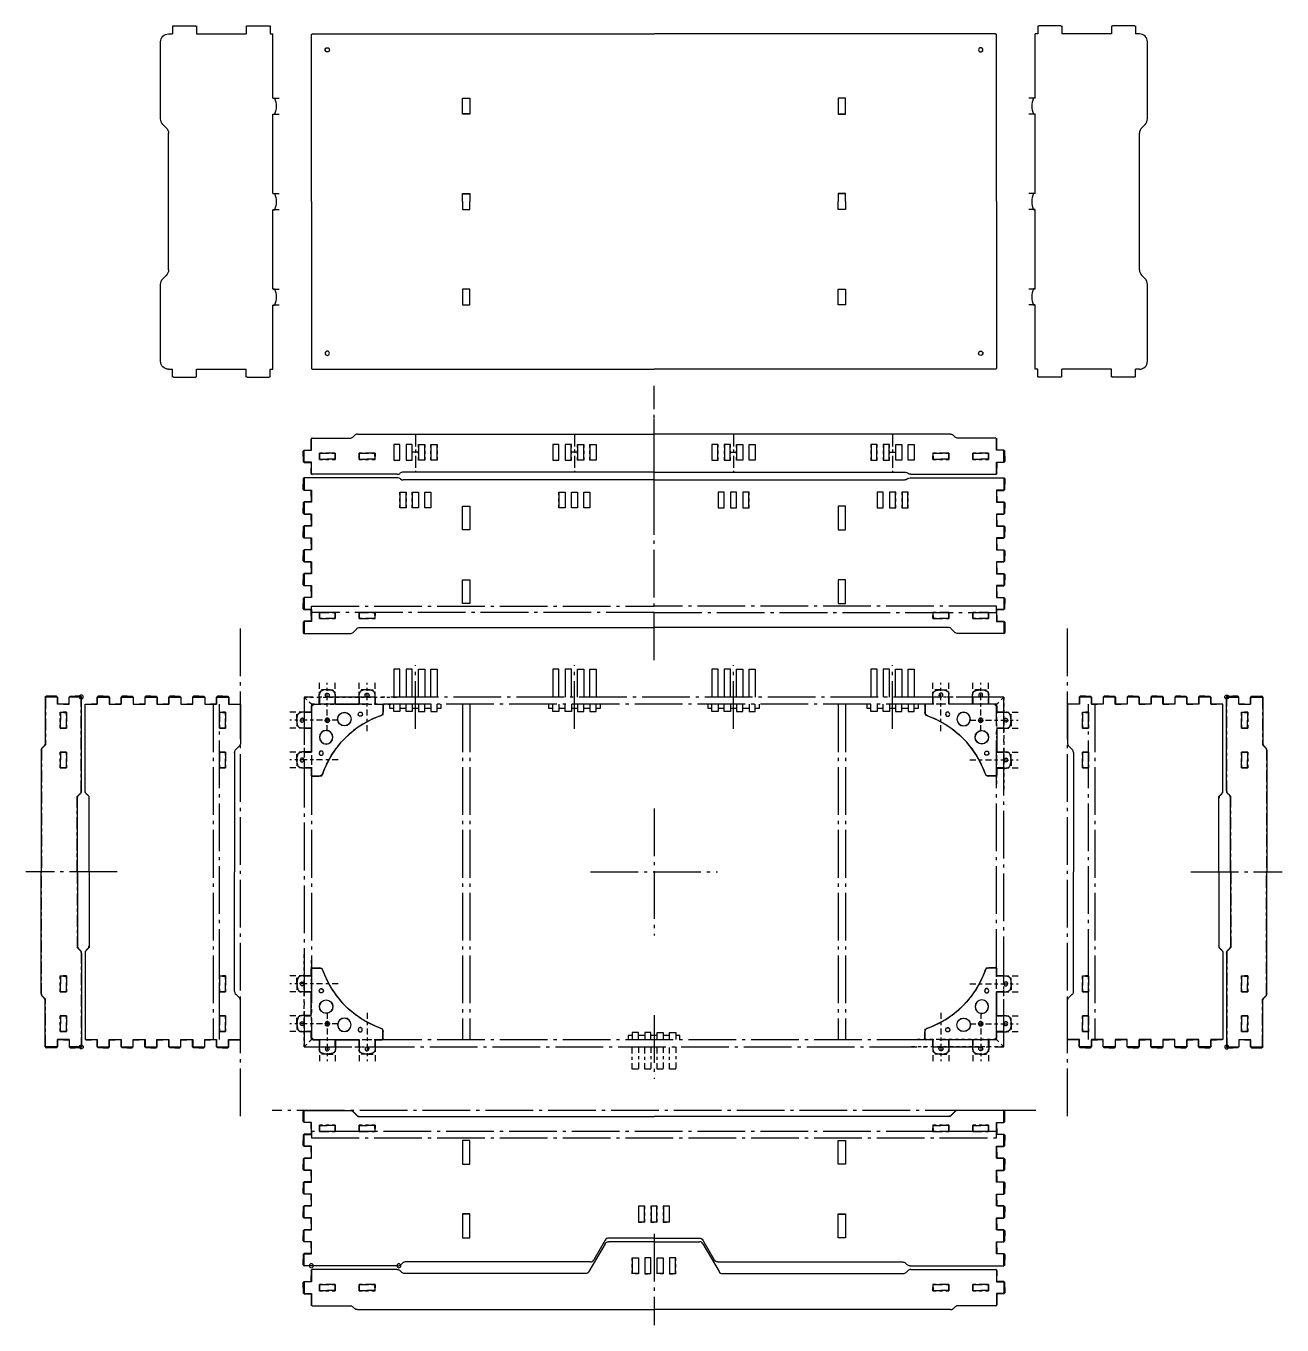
# Model space of a CAD drawing. Header units: inches. Extents: x -248 to 125, y -31 to 166.
# Drawn here: x -162.67 to -123.18, y 88.73 to 129.56 of the extents above; entities that cross this region are included whole.
import ezdxf

# ---------------------------------------------------------------- set-up
doc = ezdxf.new("R2010")
doc.units = ezdxf.units.IN
doc.header["$MEASUREMENT"] = 0
doc.linetypes.add('ACAD_ISO04W100', pattern=[30, 24, -3, 0, -3])
doc.layers.get('Defpoints').update_dxf_attribs({"color": 30})
doc.layers.add('CUT', color=1, linetype='Continuous')

# ---------------------------------------------------------------- blocks, each defined once
blk = doc.blocks.new('HingeHole')
at = {"layer": 'CUT', "ltscale": 0.003906}
for p, q in [((-0.0975, 0.495), (0.0975, 0.495)), ((-0.0925, 0), (-0.0925, 0.5)), ((0.0925, 0.5), (0.0925, 0)), ((0.0975, 0.005), (-0.0975, 0.005))]:
    blk.add_line(p, q, dxfattribs=at)
at = {"layer": 'Defpoints', "linetype": 'ACAD_ISO04W100', "ltscale": 0.003906}
for p, q in [((-0.0975, 0), (-0.0975, 0.5)), ((-0.0975, 0.5), (0.0975, 0.5)), ((0.0975, 0.5), (0.0975, 0)), ((0.0975, 0), (-0.0975, 0))]:
    blk.add_line(p, q, dxfattribs=at)
blk = doc.blocks.new('BraceHole_Quarter')
at = {"layer": 'CUT', "ltscale": 0.003906}
for p, q in [((-0.25, 0.0935), (0, 0.0935)), ((-0.246, 0), (-0.246, 0.0975))]:
    blk.add_line(p, q, dxfattribs=at)
at = {"layer": 'Defpoints', "linetype": 'ACAD_ISO04W100', "ltscale": 0.003906}
for p, q in [((-0.25, -0.0975), (-0.25, 0.0975)), ((-0.25, 0.0975), (0.25, 0.0975)), ((0.25, 0.0975), (0.25, -0.0975)), ((0.25, -0.0975), (-0.25, -0.0975))]:
    blk.add_line(p, q, dxfattribs=at)
blk = doc.blocks.new('BraceHole')
at = {"color": 0}
blk.add_blockref('BraceHole_Quarter', (0, 0), dxfattribs=at)
at = {"color": 0, "xscale": -1}
blk.add_blockref('BraceHole_Quarter', (0, 0), dxfattribs=at)
at = {"color": 0, "xscale": -1, "rotation": 180}
blk.add_blockref('BraceHole_Quarter', (0, 0), dxfattribs=at)
at = {"color": 0, "rotation": 180}
blk.add_blockref('BraceHole_Quarter', (0, 0), dxfattribs=at)
blk = doc.blocks.new('BraceHoles')
at = {"color": 0}
for p in [(0.5, 0), (1.75, 0)]:
    blk.add_blockref('BraceHole', p, dxfattribs=at)
blk = doc.blocks.new('Dovetail_Half')
for p, q in [((-0.25, 0.21375), (-0.25, 0.375)), ((-0.25, 0.21375), (-0.21875, 0.1825)), ((0, 0.1825), (-0.21875, 0.1825)), ((0, 0), (0, 0.1825))]:
    blk.add_line(p, q)
blk = doc.blocks.new('Bottom_Back_Half')
at = {"layer": 'CUT', "ltscale": 0.015625}
for p, q in [((-11.025, 6.229), (-11.025, 6.063)), ((-8.05, 6.26), (-10.994, 6.26)), ((0, 6.198), (-7.884, 6.198))]:
    blk.add_line(p, q, dxfattribs=at)
for points in [[(-5.793, 5.372), (-5.793, 4.628), (-6.017, 4.628), (-6.017, 5.372)], [(-5.793, 3.06), (-5.793, 2.316), (-6.017, 2.316), (-6.017, 3.06)]]:
    blk.add_lwpolyline(points, close=True, dxfattribs=at)
blk.add_lwpolyline([(-11.025, 1.563), (-11.025, 1.401, 0.414214), (-10.994, 1.37), (-9.55, 1.37, 0.198912), (-9.461, 1.407), (-9.347, 1.521, -0.198912), (-9.259, 1.558), (0, 1.558)], format="xyb", dxfattribs=at)
for centre, radius, start, end in [((-10.994, 6.229), 0.0312, 90, 180), ((-8.05, 6.135), 0.125, 48.5904, 90), ((-7.884, 6.323), 0.125, 228.5904, 270)]:
    blk.add_arc(centre, radius, start, end, dxfattribs=at)
at = {"layer": 'Defpoints', "linetype": 'ACAD_ISO04W100', "ltscale": 0.0625}
blk.add_line((0, 0.528), (0, 9.157), dxfattribs=at)
at = {"layer": 'Defpoints', "linetype": 'ACAD_ISO04W100', "ltscale": 0.015625}
for p, q in [((-11, 6.255), (-11, 5.875)), ((-11, 5.875), (-10.77, 5.875)), ((-10.77, 5.875), (-10.77, 5.5)), ((-10.77, 5.5), (-11, 5.5)), ((-11, 5.5), (-11, 5.125)), ((-11, 5.125), (-10.77, 5.125)), ((-10.77, 5.125), (-10.77, 4.75)), ((-10.77, 4.75), (-11, 4.75)), ((-11, 4.75), (-11, 4.375)), ((-11, 4.375), (-10.77, 4.375)), ((-10.77, 4.375), (-10.77, 4)), ((-10.77, 4), (-11, 4)), ((-11, 4), (-11, 3.625)), ((-11, 3.625), (-10.77, 3.625)), ((-10.77, 3.625), (-10.77, 3.25)), ((-10.77, 3.25), (-11, 3.25)), ((-11, 3.25), (-11, 2.875)), ((-11, 2.875), (-10.77, 2.875)), ((-10.77, 2.875), (-10.77, 2.5)), ((-10.77, 2.5), (-11, 2.5)), ((-11, 2.5), (-11, 2.125)), ((-11, 2.125), (-10.77, 2.125)), ((-10.77, 2.125), (-10.77, 1.75)), ((-10.77, 1.75), (-11, 1.75)), ((-11, 1.75), (-11, 1.375))]:
    blk.add_line(p, q, dxfattribs=at)
for points in [[(-5.79, 5.375), (-5.79, 4.625), (-6.02, 4.625), (-6.02, 5.375)], [(-5.79, 3.063), (-5.79, 2.313), (-6.02, 2.313), (-6.02, 3.063)]]:
    blk.add_lwpolyline(points, close=True, dxfattribs=at)
at = {"layer": 'Defpoints', "linetype": 'ACAD_ISO04W100', "ltscale": 0.0625}
blk.add_lwpolyline([(0, 2.035), (-10.77, 2.035), (-10.77, 2.23), (0, 2.23)], dxfattribs=at)
at = {"rotation": 180}
for p in [(-7.89, 5.817), (-7.5, 5.817), (-7.11, 5.817), (-2.89, 5.817), (-2.5, 5.817), (-2.11, 5.817)]:
    blk.add_blockref('HingeHole', p, dxfattribs=at)
blk.add_blockref('BraceHoles', (-10.77, 1.938))
at = {"layer": 'CUT'}
for p in [(-10.775, 5.688), (-10.775, 4.938), (-10.775, 4.188), (-10.775, 3.438), (-10.775, 2.688), (-10.775, 1.938)]:
    blk.add_blockref('Dovetail_Half', p, dxfattribs=at)
at = {"layer": 'CUT', "xscale": -1, "rotation": 180}
for p in [(-10.775, 5.688), (-10.775, 4.938), (-10.775, 4.188), (-10.775, 3.438), (-10.775, 2.688), (-10.775, 1.938)]:
    blk.add_blockref('Dovetail_Half', p, dxfattribs=at)
blk = doc.blocks.new('Bottom_Back_Full')
blk.add_blockref('Bottom_Back_Half', (0, -1.375))
at = {"xscale": -1}
blk.add_blockref('Bottom_Back_Half', (0, -1.375), dxfattribs=at)
blk = doc.blocks.new('Dovetail_Out_Half')
for p, q in [((-0.01, 0.16125), (0.02125, 0.1925)), ((-0.01, 0), (-0.01, 0.16125)), ((0.02125, 0.1925), (0.24, 0.1925)), ((0.24, 0.1925), (0.24, 0.375))]:
    blk.add_line(p, q)
blk = doc.blocks.new('Lid_Top_Back_Half')
at = {"layer": 'CUT'}
for p, q in [((8.07, 0.005), (10.744, 0.005)), ((0, -0.058), (7.904, -0.058)), ((10.775, -0.026), (10.775, -0.188)), ((9.465, -1.167), (9.414, -1.218)), ((10.744, -1.13), (9.554, -1.13)), ((10.775, -0.938), (10.775, -1.099)), ((9.325, -1.255), (0, -1.255))]:
    blk.add_line(p, q, dxfattribs=at)
for centre, radius, start, end in [((8.07, -0.12), 0.125, 90, 131.4096), ((10.744, -0.026), 0.0312, 0, 90), ((7.904, 0.067), 0.125, 270, 311.4096), ((9.325, -1.13), 0.125, 270, 315), ((9.554, -1.255), 0.125, 90, 135), ((10.744, -1.099), 0.0312, 270, 0)]:
    blk.add_arc(centre, radius, start, end, dxfattribs=at)
at = {"layer": 'Defpoints', "linetype": 'ACAD_ISO04W100', "ltscale": 0.0625}
blk.add_line((0, 1.128), (0, -1.738), dxfattribs=at)
at = {"layer": 'Defpoints', "linetype": 'ACAD_ISO04W100', "ltscale": 0.015625}
for p, q in [((2.5, -1.25), (2.5, -0.063)), ((7.5, -1.25), (7.5, -0.063)), ((10.77, 0), (10.77, -0.375)), ((10.77, -0.375), (11, -0.375)), ((11, -0.375), (11, -0.75)), ((2.403, -0.687), (2.598, -0.687)), ((7.403, -0.687), (7.598, -0.687)), ((11, -0.75), (10.77, -0.75)), ((10.77, -0.75), (10.77, -1.125))]:
    blk.add_line(p, q, dxfattribs=at)
at = {"rotation": 180}
for p in [(1.915, -0.437), (2.305, -0.437), (6.915, -0.437), (7.305, -0.437)]:
    blk.add_blockref('HingeHole', p, dxfattribs=at)
at = {"xscale": -1, "rotation": 180}
for p in [(2.695, -0.437), (3.085, -0.437), (7.695, -0.437), (8.085, -0.437)]:
    blk.add_blockref('HingeHole', p, dxfattribs=at)
at = {"xscale": -1}
blk.add_blockref('BraceHoles', (10.77, -0.563), dxfattribs=at)
at = {"layer": 'CUT', "xscale": -1}
blk.add_blockref('Dovetail_Out_Half', (11.015, -0.563), dxfattribs=at)
at = {"layer": 'CUT', "rotation": 180}
blk.add_blockref('Dovetail_Out_Half', (11.015, -0.563), dxfattribs=at)
blk = doc.blocks.new('Lid_Top_Back')
at = {"xscale": -1}
blk.add_blockref('Lid_Top_Back_Half', (0, 0), dxfattribs=at)
blk.add_blockref('Lid_Top_Back_Half', (0, 0))
blk = doc.blocks.new('Hinge_Plan')
at = {"layer": 'Defpoints', "linetype": 'ACAD_ISO04W100', "ltscale": 0.0625}
blk.add_line((0, -1), (0, 1), dxfattribs=at)
at = {"layer": 'Defpoints'}
for p, q in [((-0.812, -0.23), (-0.812, -0.355)), ((-0.812, -0.355), (-0.683, -0.355)), ((-0.488, -0.355), (-0.293, -0.355)), ((-0.098, -0.355), (0.097, -0.355)), ((0.292, -0.355), (0.487, -0.355)), ((0.682, -0.355), (0.813, -0.355)), ((0.813, -0.355), (0.813, -0.23))]:
    blk.add_line(p, q, dxfattribs=at)
for points in [[(-0.488, 0), (-0.488, 0.873), (-0.683, 0.873), (-0.683, 0)], [(-0.098, 0), (-0.098, 0.873), (-0.293, 0.873), (-0.293, 0)], [(0.097, 0), (0.097, 0.873), (0.292, 0.873), (0.292, 0)], [(0.487, 0), (0.487, 0.873), (0.682, 0.873), (0.682, 0)], [(-0.488, -0.23), (-0.488, -0.455), (-0.683, -0.455), (-0.683, -0.23)], [(-0.098, -0.23), (-0.098, -0.455), (-0.293, -0.455), (-0.293, -0.23)], [(0.097, -0.23), (0.097, -0.455), (0.292, -0.455), (0.292, -0.23)], [(0.487, -0.23), (0.487, -0.455), (0.682, -0.455), (0.682, -0.23)]]:
    blk.add_lwpolyline(points, dxfattribs=at)
blk = doc.blocks.new('Clasp_Plan')
at = {"layer": 'Defpoints', "linetype": 'ACAD_ISO04W100', "ltscale": 0.0625}
blk.add_line((0, 1), (0, -1), dxfattribs=at)
at = {"layer": 'Defpoints'}
for p, q in [((-0.683, 0.355), (-0.813, 0.355)), ((-0.813, 0.355), (-0.813, 0.23)), ((-0.293, 0.355), (-0.488, 0.355)), ((0.097, 0.355), (-0.098, 0.355)), ((0.487, 0.355), (0.292, 0.355)), ((0.812, 0.355), (0.682, 0.355)), ((0.812, 0.23), (0.812, 0.355))]:
    blk.add_line(p, q, dxfattribs=at)
for points in [[(-0.488, 0.23), (-0.488, 0.455), (-0.683, 0.455), (-0.683, 0.23)], [(-0.098, 0.23), (-0.098, 0.455), (-0.293, 0.455), (-0.293, 0.23)], [(0.097, 0.23), (0.097, 0.455), (0.292, 0.455), (0.292, 0.23)], [(0.487, 0.23), (0.487, 0.455), (0.682, 0.455), (0.682, 0.23)]]:
    blk.add_lwpolyline(points, dxfattribs=at)
at = {"layer": 'Defpoints', "linetype": 'ACAD_ISO04W100', "ltscale": 0.007812}
for points in [[(-0.488, 0), (-0.488, -0.695), (-0.683, -0.695), (-0.683, 0)], [(-0.098, 0), (-0.098, -0.695), (-0.293, -0.695), (-0.293, 0)], [(0.292, 0), (0.292, -0.695), (0.097, -0.695), (0.097, 0)], [(0.682, 0), (0.682, -0.695), (0.487, -0.695), (0.487, 0)]]:
    blk.add_lwpolyline(points, dxfattribs=at)
blk = doc.blocks.new('BoxOutline')
at = {"layer": 'Defpoints', "linetype": 'ACAD_ISO04W100', "ltscale": 0.0625}
for p, q in [((-17.02, -0.23), (-17.02, -10.77)), ((-16.79, -0.23), (-16.79, -10.77)), ((-5.21, -0.23), (-5.21, -10.77)), ((-4.98, -0.23), (-4.98, -10.77)), ((-11, -3.5), (-11, -7.5)), ((-13, -5.5), (-9, -5.5))]:
    blk.add_line(p, q, dxfattribs=at)
for points in [[(-22, -11), (0, -11), (0, 0), (-22, 0)], [(-21.77, -10.77), (-0.23, -10.77), (-0.23, -0.23), (-21.77, -0.23)]]:
    blk.add_lwpolyline(points, close=True, dxfattribs=at)
for name, p in [('Hinge_Plan', (-18.5, 0)), ('Hinge_Plan', (-13.5, 0)), ('Hinge_Plan', (-8.5, 0)), ('Hinge_Plan', (-3.5, 0)), ('Clasp_Plan', (-11, -11))]:
    blk.add_blockref(name, p)
blk = doc.blocks.new('Bottom_Front_Half')
at = {"layer": 'CUT', "ltscale": 0.015625}
for p, q in [((1.533, 4.073), (1.894, 4.698)), ((2.002, 4.76), (7.821, 4.76)), ((7.91, 4.797), (7.961, 4.848)), ((8.05, 4.885), (10.994, 4.885)), ((11.025, 4.854), (11.025, 4.688)), ((0, 4.01), (1.425, 4.01))]:
    blk.add_line(p, q, dxfattribs=at)
for points in [[(5.793, 3.997), (5.793, 3.253), (6.017, 3.253), (6.017, 3.997)], [(5.793, 1.685), (5.793, 0.941), (6.017, 0.941), (6.017, 1.685)]]:
    blk.add_lwpolyline(points, close=True, dxfattribs=at)
blk.add_lwpolyline([(11.025, 0.188), (11.025, 0.026, -0.414214), (10.994, -0.005), (9.55, -0.005, -0.198912), (9.461, 0.032), (9.347, 0.146, 0.198912), (9.259, 0.183), (0, 0.183)], format="xyb", dxfattribs=at)
for centre, radius, start, end in [((2.002, 4.635), 0.125, 90, 150), ((7.821, 4.885), 0.125, 270, 315), ((8.05, 4.76), 0.125, 90, 135), ((10.994, 4.854), 0.0312, 0, 90), ((1.425, 4.135), 0.125, 270, 330)]:
    blk.add_arc(centre, radius, start, end, dxfattribs=at)
at = {"layer": 'Defpoints', "linetype": 'ACAD_ISO04W100', "ltscale": 0.015625}
for p, q in [((11, 4.5), (10.77, 4.5)), ((10.77, 4.5), (10.77, 4.125)), ((11, 4.88), (11, 4.5)), ((10.77, 4.125), (11, 4.125)), ((11, 4.125), (11, 3.75)), ((11, 3.75), (10.77, 3.75)), ((10.77, 3.75), (10.77, 3.375)), ((10.77, 3.375), (11, 3.375)), ((11, 3.375), (11, 3)), ((11, 3), (10.77, 3)), ((10.77, 3), (10.77, 2.625)), ((10.77, 2.625), (11, 2.625)), ((11, 2.625), (11, 2.25)), ((11, 2.25), (10.77, 2.25)), ((10.77, 2.25), (10.77, 1.875)), ((10.77, 1.875), (11, 1.875)), ((11, 1.875), (11, 1.5)), ((11, 1.5), (10.77, 1.5)), ((10.77, 1.5), (10.77, 1.125)), ((10.77, 1.125), (11, 1.125)), ((11, 1.125), (11, 0.75)), ((11, 0.75), (10.77, 0.75)), ((10.77, 0.75), (10.77, 0.375)), ((9.312, 0.188), (0, 0.188)), ((9.5, 0), (9.312, 0.188)), ((11, 0), (9.5, 0)), ((10.77, 0.375), (11, 0.375)), ((11, 0.375), (11, 0))]:
    blk.add_line(p, q, dxfattribs=at)
for points in [[(5.79, 4), (5.79, 3.25), (6.02, 3.25), (6.02, 4)], [(5.79, 1.688), (5.79, 0.938), (6.02, 0.938), (6.02, 1.688)]]:
    blk.add_lwpolyline(points, close=True, dxfattribs=at)
at = {"xscale": -1}
blk.add_blockref('BraceHoles', (10.77, 0.562), dxfattribs=at)
at = {"layer": 'CUT', "xscale": -1}
for p in [(10.775, 4.313), (10.775, 3.563), (10.775, 2.813), (10.775, 2.063), (10.775, 1.313), (10.775, 0.562)]:
    blk.add_blockref('Dovetail_Half', p, dxfattribs=at)
at = {"layer": 'CUT', "rotation": 180}
for p in [(10.775, 4.313), (10.775, 3.563), (10.775, 2.813), (10.775, 2.063), (10.775, 1.313), (10.775, 0.562)]:
    blk.add_blockref('Dovetail_Half', p, dxfattribs=at)
blk = doc.blocks.new('Bottom_Front_Full')
at = {"layer": 'Defpoints'}
for centre in [(-10.77, 4.88), (-8.02, 4.88)]:
    blk.add_circle(centre, 0.0625, dxfattribs=at)
at = {"xscale": -1}
blk.add_blockref('Bottom_Front_Half', (0, 0), dxfattribs=at)
for name, p in [('Bottom_Front_Half', (0, 0)), ('HingeHole', (-0.39, 3.005)), ('HingeHole', (0, 3.005)), ('HingeHole', (0.39, 3.005))]:
    blk.add_blockref(name, p)
blk = doc.blocks.new('Lid_Front_Half')
at = {"layer": 'CUT'}
for p, q in [((-9.325, 0.005), (0, 0.005)), ((-10.775, -0.313), (-10.775, -0.151)), ((-10.744, -0.12), (-9.554, -0.12)), ((-9.465, -0.083), (-9.414, -0.032)), ((-10.775, -1.224), (-10.775, -1.062)), ((-7.93, -1.167), (-7.981, -1.218)), ((-2.152, -1.13), (-7.841, -1.13)), ((-1.539, -2.068), (-2.044, -1.193)), ((-8.07, -1.255), (-10.744, -1.255)), ((0, -2.13), (-1.431, -2.13))]:
    blk.add_line(p, q, dxfattribs=at)
for centre, radius, start, end in [((-9.325, -0.12), 0.125, 90, 135), ((-10.744, -0.151), 0.0312, 90, 180), ((-9.554, 0.005), 0.125, 270, 315), ((-10.744, -1.224), 0.0312, 180, 270), ((-8.07, -1.13), 0.125, 270, 315), ((-7.841, -1.255), 0.125, 90, 135), ((-2.152, -1.255), 0.125, 30, 90), ((-1.431, -2.005), 0.125, 210, 270)]:
    blk.add_arc(centre, radius, start, end, dxfattribs=at)
at = {"layer": 'Defpoints', "linetype": 'ACAD_ISO04W100', "ltscale": 0.0625}
blk.add_line((0, -2.378), (0, 0.488), dxfattribs=at)
at = {"layer": 'Defpoints', "linetype": 'ACAD_ISO04W100', "ltscale": 0.015625}
for p, q in [((-10.77, -0.5), (-10.77, -0.125)), ((-11, -0.875), (-11, -0.5)), ((-11, -0.5), (-10.77, -0.5)), ((-10.77, -0.875), (-11, -0.875)), ((-10.77, -1.25), (-10.77, -0.875))]:
    blk.add_line(p, q, dxfattribs=at)
at = {"xscale": -1, "rotation": 180}
for name, p in [('BraceHoles', (-10.77, -0.688)), ('HingeHole', (-0.585, -1.125))]:
    blk.add_blockref(name, p, dxfattribs=at)
at = {"rotation": 180}
blk.add_blockref('HingeHole', (-0.195, -1.125), dxfattribs=at)
at = {"layer": 'CUT'}
blk.add_blockref('Dovetail_Out_Half', (-11.015, -0.688), dxfattribs=at)
at = {"layer": 'CUT', "xscale": -1, "rotation": 180}
blk.add_blockref('Dovetail_Out_Half', (-11.015, -0.688), dxfattribs=at)
blk = doc.blocks.new('Lid_Top_Front')
blk.add_blockref('Lid_Front_Half', (0, 1.25))
at = {"xscale": -1}
blk.add_blockref('Lid_Front_Half', (0, 1.25), dxfattribs=at)
blk = doc.blocks.new('Bracket_V2')
at = {"layer": 'CUT'}
for p, q in [((-0.387, 0.451), (-0.419, 0.419)), ((-0.387, 0.451), (-0.2, 0.451)), ((-0.2, 0.451), (-0.2, 0.761)), ((0.306, 0.451), (0.306, 0.761)), ((0.311, 0.451), (1.05, 0.451)), ((1.05, 0.451), (1.05, 0.75)), ((1.551, 0.451), (1.777, 0.451)), ((1.556, 0.451), (1.556, 0.75)), ((1.808, 0.419), (1.808, 0.262)), ((1.808, 0.419), (1.808, 0.202))]:
    blk.add_line(p, q, dxfattribs=at)
for points in [[(0.306, 0.759, 0.323158), (0.221, 0.878, 0.161655), (-0.114, 0.878, 0.323158), (-0.2, 0.759)], [(1.556, 0.759, 0.323158), (1.471, 0.878, 0.161655), (1.136, 0.878, 0.323158), (1.05, 0.759)]]:
    blk.add_lwpolyline(points, format="xyb", dxfattribs=at)
at = {"layer": 'CUT', "ltscale": 0.003906}
for centre in [(0.053, 0.739), (1.303, 0.739)]:
    blk.add_circle(centre, 0.0595, dxfattribs=at)
at = {"layer": 'CUT'}
for centre, radius in [((0.053, -0.053), 0.0645), ((0.589, -0.017), 0.209), ((1.089, 0.137), 0.0645)]:
    blk.add_circle(centre, radius, dxfattribs=at)
for centre, radius, start, end in [((1.777, 0.419), 0.0312, 0, 90), ((2.735, -2.735), 2.995, 109.7047, 135), ((1.683, 0.202), 0.125, 289.7047, 360)]:
    blk.add_arc(centre, radius, start, end, dxfattribs=at)
at = {"layer": 'Defpoints', "linetype": 'ACAD_ISO04W100', "ltscale": 0.007812}
for p, q in [((-0.197, 0.447), (-0.197, 1.125)), ((0.053, 0.902), (-0.15, 0.902)), ((0.053, -0.393), (0.053, 1.125)), ((0.053, 0.902), (0.256, 0.902)), ((0.303, 0.447), (0.303, 1.125)), ((1.053, 0.447), (1.053, 1.125)), ((1.303, 0.902), (1.1, 0.902)), ((1.303, -0.393), (1.303, 1.125)), ((1.303, 0.902), (1.506, 0.902)), ((1.553, 0.447), (1.553, 1.125))]:
    blk.add_line(p, q, dxfattribs=at)
at = {"layer": 'Defpoints', "linetype": 'ACAD_ISO04W100', "ltscale": 0.003906}
for p, q in [((-0.677, 0.677), (2.24, 0.677)), ((-0.447, 0.447), (-0.677, 0.677)), ((-0.447, 0.447), (2.146, 0.447))]:
    blk.add_line(p, q, dxfattribs=at)
at = {"layer": 'Defpoints'}
for p, q in [((-0.384, 0.447), (-0.415, 0.415)), ((-0.197, 0.677), (-0.197, 0.447)), ((0.303, 0.677), (0.303, 0.447)), ((1.053, 0.677), (1.053, 0.447)), ((1.553, 0.677), (1.553, 0.447)), ((1.803, 0.447), (1.803, 0.116))]:
    blk.add_line(p, q, dxfattribs=at)
at = {"layer": 'Defpoints', "linetype": 'ACAD_ISO04W100', "ltscale": 0.007812}
for points in [[(0.303, 0.759, 0.323158), (0.22, 0.875, 0.161655), (-0.113, 0.875, 0.323158), (-0.197, 0.759, 0.323158)], [(1.553, 0.759, 0.323158), (1.47, 0.875, 0.161655), (1.137, 0.875, 0.323158), (1.053, 0.759, 0.323158)]]:
    blk.add_lwpolyline(points, format="xyb", dxfattribs=at)
at = {"layer": 'Defpoints', "linetype": 'ACAD_ISO04W100', "ltscale": 0.003906}
for centre in [(0.053, 0.739), (1.303, 0.739)]:
    blk.add_circle(centre, 0.0625, dxfattribs=at)
at = {"layer": 'Defpoints', "linetype": 'ACAD_ISO04W100', "ltscale": 0.007812}
for centre in [(0.053, -0.053), (1.089, 0.137)]:
    blk.add_circle(centre, 0.0675, dxfattribs=at)
at = {"layer": 'Defpoints'}
blk.add_circle((0.589, -0.017), 0.214, dxfattribs=at)
blk.add_arc((2.735, -2.735), 3, 108.099, 135, dxfattribs=at)
blk = doc.blocks.new('Bracket_V2_both')
at = {"xscale": -1}
blk.add_blockref('Bracket_V2', (-0.447, -0.447), dxfattribs=at)
at = {"rotation": 270}
blk.add_blockref('Bracket_V2', (-0.447, -0.447), dxfattribs=at)
blk = doc.blocks.new('BottomPlate_V2_Quarter')
at = {"layer": 'CUT'}
blk.add_lwpolyline([(-0.966, -1.279), (-0.966, 3.96, -0.414214), (-0.934, 3.991), (9.804, 3.991)], format="xyb", dxfattribs=at)
blk.add_lwpolyline([(4.011, 1.474), (3.787, 1.474), (3.787, 1.968), (4.011, 1.968)], close=True, dxfattribs=at)
blk.add_lwpolyline([(3.787, -1.279), (3.787, -1.032), (4.011, -1.032), (4.011, -1.279)], dxfattribs=at)
blk.add_circle((-0.466, 3.491), 0.0645, dxfattribs=at)
at = {"layer": 'Defpoints'}
blk.add_lwpolyline([(4.014, 1.471), (3.784, 1.471), (3.784, 1.971), (4.014, 1.971)], close=True, dxfattribs=at)
blk.add_lwpolyline([(3.784, -1.279), (3.784, -1.029), (4.014, -1.029), (4.014, -1.279)], dxfattribs=at)
blk.add_circle((-0.466, 3.491), 0.0675, dxfattribs=at)
blk = doc.blocks.new('BottomPlate_V2')
blk.add_blockref('BottomPlate_V2_Quarter', (-9.804, 1.279))
at = {"xscale": -1}
blk.add_blockref('BottomPlate_V2_Quarter', (9.804, 1.279), dxfattribs=at)
at = {"xscale": -1, "rotation": 180}
blk.add_blockref('BottomPlate_V2_Quarter', (-9.804, -1.279), dxfattribs=at)
at = {"rotation": 180}
blk.add_blockref('BottomPlate_V2_Quarter', (9.804, -1.279), dxfattribs=at)
blk = doc.blocks.new('Bottom_Side_Half')
at = {"layer": 'CUT', "ltscale": 0.015625}
for p, q in [((-5.275, 1.735), (-5.275, 1.569)), ((-2.55, 1.766), (-5.244, 1.766)), ((-2.41, 1.678), (-2.461, 1.73)), ((0, 1.641), (-2.321, 1.641)), ((-5.275, -2.931), (-5.275, -3.093)), ((-5.244, -3.124), (-4.05, -3.124)), ((-3.961, -3.087), (-3.847, -2.973)), ((-3.759, -2.936), (0, -2.936))]:
    blk.add_line(p, q, dxfattribs=at)
for centre, radius, start, end in [((-5.244, 1.735), 0.0312, 90, 180), ((-2.55, 1.641), 0.125, 45, 90), ((-2.321, 1.766), 0.125, 225, 270), ((-5.244, -3.093), 0.0312, 180, 270), ((-4.05, -2.999), 0.125, 270, 315), ((-3.759, -3.061), 0.125, 90, 135)]:
    blk.add_arc(centre, radius, start, end, dxfattribs=at)
at = {"layer": 'Defpoints', "linetype": 'ACAD_ISO04W100', "ltscale": 0.015625}
for p, q in [((-2.5, 1.761), (-5.27, 1.761)), ((-2.375, 1.636), (-2.5, 1.761)), ((0, 1.636), (-2.375, 1.636))]:
    blk.add_line(p, q, dxfattribs=at)
blk.add_lwpolyline([(-5.27, 1.761), (-5.27, 1.381), (-5.5, 1.381), (-5.5, 1.006), (-5.27, 1.006), (-5.27, 0.631), (-5.5, 0.631), (-5.5, 0.256), (-5.27, 0.256), (-5.27, -0.119), (-5.5, -0.119), (-5.5, -0.494), (-5.27, -0.494), (-5.27, -0.869), (-5.5, -0.869), (-5.5, -1.244), (-5.27, -1.244), (-5.27, -1.619), (-5.5, -1.619), (-5.5, -1.994), (-5.27, -1.994), (-5.27, -2.369), (-5.5, -2.369), (-5.5, -2.744), (-5.27, -2.744), (-5.27, -3.119)], dxfattribs=at)
blk.add_blockref('BraceHoles', (-5.27, -2.556))
at = {"layer": 'CUT'}
for p in [(-5.515, 1.194), (-5.515, 0.444), (-5.515, -0.306), (-5.515, -1.056), (-5.515, -1.806), (-5.515, -2.556)]:
    blk.add_blockref('Dovetail_Out_Half', p, dxfattribs=at)
at = {"layer": 'CUT', "xscale": -1, "rotation": 180}
for p in [(-5.515, 1.194), (-5.515, 0.444), (-5.515, -0.306), (-5.515, -1.056), (-5.515, -1.806), (-5.515, -2.556)]:
    blk.add_blockref('Dovetail_Out_Half', p, dxfattribs=at)
blk = doc.blocks.new('Bottom_Side_Full')
at = {"color": 1}
blk.add_blockref('Bottom_Side_Half', (0, 0), dxfattribs=at)
at = {"color": 1, "xscale": -1}
blk.add_blockref('Bottom_Side_Half', (0, 0), dxfattribs=at)
blk = doc.blocks.new('Lid_Side_Half')
at = {"layer": 'CUT'}
for p, q in [((-2.787, 2.55), (-2.787, 5.494)), ((-2.756, 5.525), (-2.595, 5.525)), ((-1.845, 5.525), (-1.684, 5.525)), ((-1.652, 5.494), (-1.652, 4.054)), ((-1.616, 3.965), (-1.564, 3.914)), ((-1.527, 3.825), (-1.527, 0)), ((-2.699, 2.41), (-2.751, 2.461)), ((-2.662, 0), (-2.662, 2.321))]:
    blk.add_line(p, q, dxfattribs=at)
for centre, radius, start, end in [((-2.756, 5.494), 0.0312, 90, 180), ((-1.684, 5.494), 0.0312, 0, 90), ((-1.527, 4.054), 0.125, 180, 225), ((-1.652, 3.825), 0.125, 0, 45), ((-2.662, 2.55), 0.125, 180, 225), ((-2.787, 2.321), 0.125, 0, 45)]:
    blk.add_arc(centre, radius, start, end, dxfattribs=at)
at = {"layer": 'Defpoints', "linetype": 'ACAD_ISO04W100', "ltscale": 0.015625}
for p, q in [((-2.782, 2.5), (-2.782, 5.5)), ((-2.782, 5.5), (-2.407, 5.5)), ((-2.407, 5.27), (-2.407, 5.5)), ((-2.032, 5.5), (-2.032, 5.27)), ((-2.032, 5.5), (-1.657, 5.5)), ((-1.657, 5.5), (-1.657, 4)), ((-2.407, 5.27), (-2.032, 5.27)), ((-1.657, 4), (-1.532, 3.875)), ((-1.532, 3.875), (-1.532, 0)), ((-2.657, 2.375), (-2.782, 2.5)), ((-2.657, 0), (-2.657, 2.375))]:
    blk.add_line(p, q, dxfattribs=at)
at = {"layer": 'Defpoints', "linetype": 'ACAD_ISO04W100', "ltscale": 0.0625}
blk.add_line((-3.911, 0), (-1.045, 0), dxfattribs=at)
at = {"layer": 'Defpoints'}
blk.add_circle((-2.782, 5.5), 0.0625, dxfattribs=at)
at = {"xscale": -1, "rotation": 90}
blk.add_blockref('BraceHoles', (-2.22, 5.27), dxfattribs=at)
at = {"layer": 'CUT', "xscale": -1, "rotation": 90}
blk.add_blockref('Dovetail_Half', (-2.22, 5.275), dxfattribs=at)
at = {"layer": 'CUT', "rotation": 270}
blk.add_blockref('Dovetail_Half', (-2.22, 5.275), dxfattribs=at)
blk = doc.blocks.new('Lid_Side')
blk.add_blockref('Lid_Side_Half', (0, 0))
at = {"xscale": -1, "rotation": 180}
blk.add_blockref('Lid_Side_Half', (0, 0), dxfattribs=at)
blk = doc.blocks.new('DividerTab')
for p, q in [((-2.729, 0), (-5.145, 0)), ((4.895, 0), (2.479, 0)), ((-5.645, -0.405), (-5.614, -0.373)), ((-5.645, -0.405), (-5.645, -1.102)), ((-5.614, -0.373), (-5.395, -0.373)), ((-5.395, -0.25), (-5.395, -0.373)), ((-2.552, -0.073), (-2.448, -0.177)), ((2.021, -0.25), (-2.271, -0.25)), ((2.302, -0.073), (2.198, -0.177)), ((5.145, -0.25), (5.145, -0.373)), ((5.364, -0.373), (5.145, -0.373)), ((5.395, -0.405), (5.364, -0.373)), ((5.395, -0.405), (5.395, -1.102)), ((-5.614, -1.133), (-5.645, -1.102)), ((-5.614, -1.133), (-5.395, -1.133)), ((-5.395, -1.133), (-5.395, -2.686)), ((5.145, -1.133), (5.145, -2.686)), ((5.364, -1.133), (5.145, -1.133)), ((5.364, -1.133), (5.395, -1.102)), ((-5.645, -2.717), (-5.614, -2.686)), ((-5.645, -2.717), (-5.645, -3.415)), ((-5.614, -2.686), (-5.395, -2.686)), ((5.364, -2.686), (5.145, -2.686)), ((5.395, -2.717), (5.364, -2.686)), ((5.395, -2.717), (5.395, -3.415)), ((-5.614, -3.446), (-5.645, -3.415)), ((-5.614, -3.446), (-5.395, -3.446)), ((-5.395, -3.446), (-5.395, -3.528)), ((-3.38, -3.528), (-5.395, -3.528)), ((-3.38, -3.528), (-3.38, -3.581)), ((-0.38, -3.528), (-2.87, -3.528)), ((-2.87, -3.528), (-2.87, -3.581)), ((-0.38, -3.528), (-0.38, -3.581)), ((2.62, -3.528), (0.13, -3.528)), ((0.13, -3.528), (0.13, -3.581)), ((2.62, -3.528), (2.62, -3.581)), ((5.145, -3.528), (3.13, -3.528)), ((3.13, -3.528), (3.13, -3.581)), ((5.145, -3.446), (5.145, -3.528)), ((5.364, -3.446), (5.145, -3.446)), ((5.364, -3.446), (5.395, -3.415))]:
    blk.add_line(p, q)
for centre, radius, start, end in [((-5.145, -0.25), 0.25, 90, 180), ((-2.729, -0.25), 0.25, 45, 90), ((2.479, -0.25), 0.25, 90, 135), ((4.895, -0.25), 0.25, 0, 90), ((-2.271, 0), 0.25, 225, 270), ((2.021, 0), 0.25, 270, 315), ((-3.125, -2.953), 0.679, 247.9425, 292.082), ((-0.125, -2.953), 0.679, 247.9425, 292.082), ((2.875, -2.953), 0.679, 247.9425, 292.082)]:
    blk.add_arc(centre, radius, start, end)
at = {"layer": 'Defpoints'}
for p, q in [((-5.645, -0.378), (-5.395, -0.378)), ((5.395, -0.378), (5.145, -0.378)), ((-5.645, -1.128), (-5.395, -1.128)), ((5.395, -1.128), (5.145, -1.128)), ((-5.645, -2.691), (-5.395, -2.691)), ((5.395, -2.691), (5.145, -2.691)), ((-5.645, -3.441), (-5.395, -3.441)), ((-3.375, -3.528), (-3.375, -3.728)), ((-2.875, -3.528), (-2.875, -3.728)), ((-0.375, -3.528), (-0.375, -3.728)), ((0.125, -3.528), (0.125, -3.728)), ((2.625, -3.528), (2.625, -3.728)), ((3.125, -3.528), (3.125, -3.728)), ((5.395, -3.441), (5.145, -3.441))]:
    blk.add_line(p, q, dxfattribs=at)

msp = doc.modelspace()

# ---------------------------------------------------------------- linework, layer by layer
at = {"layer": 'Defpoints', "linetype": 'ACAD_ISO04W100', "ltscale": 0.0625}
for p, q in [((-155.92601, 95.29629), (-155.92601, 110.64452)), ((-129.92601, 95.29629), (-129.92601, 110.64452)), ((-130.92601, 95.47041), (-154.92601, 95.47041))]:
    msp.add_line(p, q, dxfattribs=at)
for points in [[(-156.78101, 108.24041), (-156.78101, 97.70041)], [(-156.58601, 97.70041), (-156.58601, 108.24041)], [(-129.26601, 97.70041), (-129.26601, 108.24041)], [(-129.07101, 108.24041), (-129.07101, 97.70041)]]:
    msp.add_lwpolyline(points, dxfattribs=at)
msp.add_lwpolyline([(-132.15601, 94.81041), (-153.69601, 94.81041), (-153.69601, 94.61541), (-132.15601, 94.61541)], close=True, dxfattribs=at)

# ---------------------------------------------------------------- block references
for name, p in [('BottomPlate_V2', (-142.92601, 124.04488)), ('BoxOutline', (-131.92601, 108.47041))]:
    msp.add_blockref(name, p)
for p, rotation in [((-153.69601, 108.24041), 90), ((-132.15601, 97.70041), 270)]:
    msp.add_blockref('Bracket_V2_both', p, dxfattribs=dict(rotation=rotation))
at = {"xscale": -1}
for p, rotation in [((-132.15601, 108.24041), 270), ((-153.69601, 97.70041), 90)]:
    msp.add_blockref('Bracket_V2_both', p, dxfattribs=dict(at, rotation=rotation))
at = {"layer": 'CUT', "xscale": -1}
for name, p, rotation in [('DividerTab', (-158.43686, 123.91988), 90), ('Bottom_Side_Full', (-159.04489, 102.97041), 90), ('Lid_Side', (-122.13867, 102.97041), 180), ('Bottom_Front_Full', (-142.92601, 95.47041), 180), ('Lid_Top_Front', (-142.92601, 90.46541), 180)]:
    msp.add_blockref(name, p, dxfattribs=dict(at, rotation=rotation))
at = {"layer": 'CUT'}
for name, p, rotation in [('DividerTab', (-127.41516, 123.91988), 270), ('Lid_Top_Back', (-142.92601, 115.47541), 180), ('Lid_Side', (-163.71335, 102.97041), 180), ('Bottom_Side_Full', (-126.80713, 102.97041), 270)]:
    msp.add_blockref(name, p, dxfattribs=dict(at, rotation=rotation))
msp.add_blockref('Bottom_Back_Full', (-142.92601, 110.47041), dxfattribs=at)

doc.saveas('drawing.dxf')
